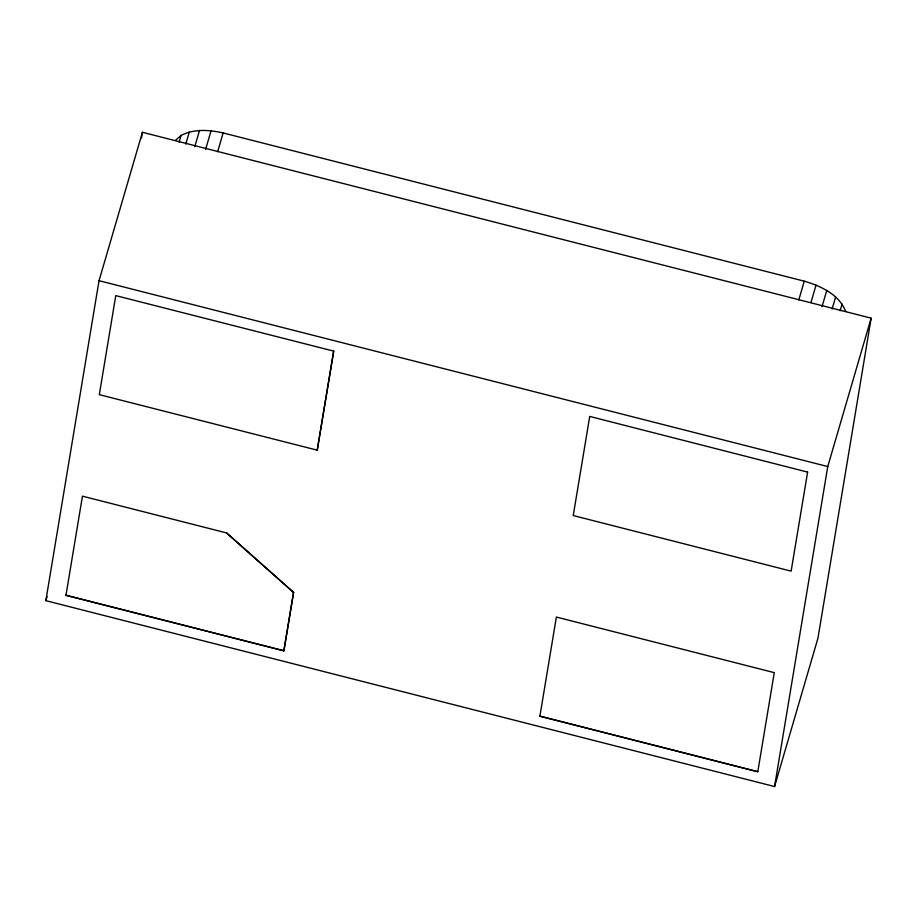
<?xml version="1.0" encoding="UTF-8"?>
<svg xmlns="http://www.w3.org/2000/svg" width="917" height="917" viewBox="0 0 917 917"><rect width="100%" height="100%" fill="white"/><g stroke="black" fill="none" stroke-linecap="round" stroke-linejoin="round"><path stroke-width="1.38" d="M45.85 600.658L99.036 280.682L142.433 132.289L871.15 318.165L817.964 638.152L774.567 786.545L45.85 600.658L47.054 596.531M141.493 137.928L142.433 132.289M65.967 595.282L82.45 496.166L226.556 532.926L293.589 592.382L283.88 650.783L65.967 595.282L283.88 650.783M283.857 650.864L293.589 592.382M317.213 450.247L333.696 351.119L115.771 295.618L99.311 394.665L317.236 450.167L333.696 351.119M539.895 716.177L556.378 617.061L774.269 672.642L757.786 771.759L539.895 716.177L757.809 771.678M807.625 472.014L791.13 571.131L573.24 515.549L589.723 416.433L807.602 472.095M774.567 786.545L827.753 466.558L871.15 318.165M179.124 142.158L181.085 135.441C194.037 128.667 209.328 129.824 223.14 132.942L804.266 281.175C820.738 286.001 838.975 294.38 845.692 311.356M185.761 144.141L189.292 132.059M194.805 146.56L199.516 130.455M205.568 149.551L211.059 130.753M217.65 151.729L223.14 132.942M226.556 532.926L293.566 592.462M798.776 299.962L804.266 281.175M810.96 302.53L816.061 285.084M822.056 306.565L826.767 290.46M832.12 309.006L835.651 296.936M840.144 310.771L842.104 304.066M175.456 140.393L181.085 135.441M99.036 280.682L827.753 466.558"/></g></svg>
